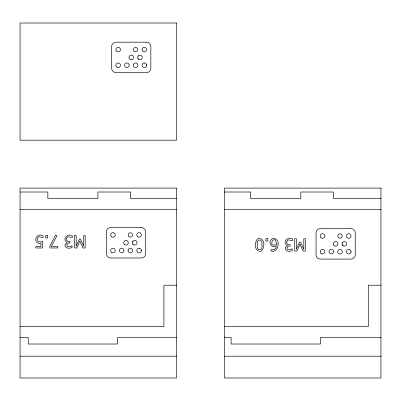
<?xml version="1.0" encoding="UTF-8"?>
<svg xmlns="http://www.w3.org/2000/svg" width="401" height="401" viewBox="0 0 401 401"><rect width="100%" height="100%" fill="white"/><g stroke="black" fill="none" stroke-linecap="round" stroke-linejoin="round"><path stroke-width="0.6" d="M141.368 250.941L141.383 250.339M146.596 65.614L146.611 65.012M351 252.028L351.015 251.427M137.959 56.265L138.325 55.789M132.731 241.592L133.097 241.116M342.364 242.685L342.73 242.204M20.05 192.009L47.839 192.009L47.839 198.54L97.929 198.54L97.929 192.009L130.596 192.009L130.596 198.54L176.545 198.54M224.455 192.009L250.72 192.009L250.72 198.54L300.81 198.54L300.81 192.009L333.477 192.009L333.477 198.54L380.95 198.54M20.05 209.427L176.545 209.427M224.455 209.427L380.95 209.427M176.545 285.216L163.914 285.216L163.914 326.594L20.05 326.594M380.95 285.216L368.318 285.216L368.318 326.594L224.455 326.594M20.05 337.482L28.24 337.482L28.24 344.013L117.528 344.013L117.528 337.482L176.545 337.482M224.455 337.482L231.121 337.482L231.121 344.013L320.409 344.013L320.409 337.482L380.95 337.482M20.05 356.208L176.545 356.208M224.455 356.208L380.95 356.208M342.364 244.991L342.73 245.472M137.959 58.576L138.325 59.052M132.731 243.903L133.097 244.379A2.311 2.311 0 0 0 136.962 243.347A2.311 2.311 0 0 0 134.135 240.52A2.311 2.311 0 0 0 133.097 244.379M42.551 241.577L42.551 247.973L35.734 247.973L35.734 246.515L40.937 246.515L40.937 243.212C32.02 244.73 35.834 231.407 43.057 236.004C44.115 239.988 38.245 234.279 37.514 238.354C36.245 241.582 40.215 242.615 42.551 241.577M74.526 235.552L74.526 247.973L76.817 247.973L79.814 241.056L82.917 247.973L85.172 247.973L85.172 235.552L83.629 235.552L83.629 246.259L80.416 238.971L79.413 238.971L76.175 246.259L76.175 235.552L74.526 235.552M276.394 243.748L276.359 244.53C266.65 248.394 274.941 232.435 276.394 243.748M255.703 243.302C253.352 250.435 262.705 255.537 263.522 246.415C265.888 239.267 256.525 234.179 255.703 243.302M261.893 244.846C263.362 251.322 255.888 251.357 257.337 244.866C255.868 238.379 263.357 238.374 261.893 244.846M278.068 244.104C278.58 248.039 275.322 252.419 271.086 251.131L271.086 249.537C273.713 250.851 276.525 248.47 276.359 245.718C272.74 248.755 268.003 243.833 270.7 240.169C273.332 236.099 279.186 239.783 278.068 244.104M66.641 238.74C66.055 240.77 68.11 241.993 69.919 241.592L69.919 242.976C67.919 242.354 65.679 244.841 67.483 246.409L69.899 246.68L72.01 245.708L72.11 247.467C70.05 248.409 66.772 248.851 65.423 246.565C63.253 244.415 68.837 242.224 66.601 242.079C61.709 238.851 68.401 232.65 72.456 236.059C73.714 240.169 67.042 233.913 66.641 238.74M286.825 241.838C286.239 243.868 288.294 245.091 290.103 244.69L290.103 246.074C288.103 245.452 285.863 247.933 287.667 249.502L290.083 249.778L292.199 248.805L292.299 250.565C290.234 251.507 286.956 251.948 285.607 249.663C283.437 247.507 289.021 245.322 286.785 245.171C281.893 241.948 288.585 235.748 292.64 239.156C293.898 243.267 287.226 237.011 286.825 241.838M133.373 64.661L133.292 65.263A2.311 2.311 0 0 0 135.603 67.569A2.311 2.311 0 0 0 137.909 65.263L137.834 64.661A2.311 2.311 0 0 0 133.373 64.661M128.145 249.993L128.069 250.59A2.311 2.311 0 0 0 130.375 252.896A2.311 2.311 0 0 0 132.686 250.59L132.606 249.993A2.311 2.311 0 0 0 128.145 249.993M337.777 251.081L337.697 251.678A2.311 2.311 0 0 0 340.008 253.988A2.311 2.311 0 0 0 342.319 251.678L342.238 251.081A2.311 2.311 0 0 0 337.777 251.081M299.998 244.154L297.001 251.071L294.71 251.071L294.71 238.65L296.359 238.65L296.359 249.352L299.597 242.069L300.6 242.069L303.813 249.352L303.813 238.65L305.356 238.65L305.356 251.071L303.101 251.071L299.998 244.154M55.258 235.552L49.884 246.114L49.884 247.973L57.769 247.973L57.769 246.515L51.343 246.515L57.032 235.552L55.258 235.552M176.545 23.012L20.05 23.012L20.05 140.175L176.545 140.175L176.545 23.012M146.49 42.175L116.004 42.175A4.356 4.356 0 0 0 111.648 46.531L111.648 68.31A4.356 4.356 0 0 0 116.004 72.666L146.49 72.666A4.356 4.356 0 0 0 150.846 68.31L150.846 46.531A4.356 4.356 0 0 0 146.49 42.175M176.545 188.089L20.05 188.089L20.05 377.988L176.545 377.988L176.545 188.089M380.95 188.089L224.455 188.089L224.455 377.988L380.95 377.988L380.95 188.089M141.262 227.502L110.776 227.502A4.356 4.356 0 0 0 106.42 231.858L106.42 253.638A4.356 4.356 0 0 0 110.776 257.993L141.262 257.993A4.356 4.356 0 0 0 145.618 253.638L145.618 231.858A4.356 4.356 0 0 0 141.262 227.502M350.895 228.595L320.409 228.595A4.356 4.356 0 0 0 316.053 232.951L316.053 254.725A4.356 4.356 0 0 0 320.409 259.081L350.895 259.081A4.356 4.356 0 0 0 355.251 254.725L355.251 232.951A4.356 4.356 0 0 0 350.895 228.595M47.679 235.552L45.689 235.552L45.689 237.928L47.679 237.928L47.679 235.552M267.863 238.65L265.873 238.65L265.873 241.026L267.863 241.026L267.863 238.65M144.666 62.977L144.064 62.967A2.311 2.311 0 0 0 142.34 66.456A2.311 2.311 0 0 0 146.23 66.546A2.311 2.311 0 0 0 144.666 62.977M349.07 249.397L348.469 249.382A2.311 2.311 0 0 0 346.745 252.876A2.311 2.311 0 0 0 350.639 252.961A2.311 2.311 0 0 0 349.07 249.397M139.438 248.309L138.836 248.294A2.311 2.311 0 0 0 137.112 251.783A2.311 2.311 0 0 0 141.007 251.873A2.311 2.311 0 0 0 139.438 248.309M333.607 251.678L333.527 251.081A2.311 2.311 0 0 0 329.812 249.908A2.311 2.311 0 0 0 330.324 253.768A2.311 2.311 0 0 0 333.607 251.678M129.202 65.263L129.122 64.661A2.311 2.311 0 0 0 125.408 63.493A2.311 2.311 0 0 0 125.914 67.353A2.311 2.311 0 0 0 129.202 65.263M123.974 250.59L123.894 249.993A2.311 2.311 0 0 0 120.18 248.82A2.311 2.311 0 0 0 120.691 252.68A2.311 2.311 0 0 0 123.974 250.59M320.955 253.312A2.311 2.311 0 0 0 324.815 252.274A2.311 2.311 0 0 0 321.988 249.447A2.311 2.311 0 0 0 320.955 253.312M343.211 245.838A2.311 2.311 0 0 0 346.67 243.838A2.311 2.311 0 0 0 343.211 241.838A2.311 2.311 0 0 0 343.211 245.838M334.499 245.838A2.311 2.311 0 0 0 337.963 243.838A2.311 2.311 0 0 0 334.499 241.838A2.311 2.311 0 0 0 334.499 245.838M347.086 237.628A2.311 2.311 0 0 0 350.95 236.595A2.311 2.311 0 0 0 348.123 233.768A2.311 2.311 0 0 0 347.086 237.628M338.469 237.537A2.175 2.175 0 0 0 342.113 236.56A2.175 2.175 0 0 0 339.447 233.893A2.175 2.175 0 0 0 338.469 237.537M320.955 237.628A2.311 2.311 0 0 0 324.815 236.595A2.311 2.311 0 0 0 321.988 233.768A2.311 2.311 0 0 0 320.955 237.628M111.323 252.219A2.311 2.311 0 0 0 115.182 251.186A2.311 2.311 0 0 0 112.355 248.359A2.311 2.311 0 0 0 111.323 252.219M124.39 244.379A2.311 2.311 0 0 0 128.25 243.347A2.311 2.311 0 0 0 125.423 240.52A2.311 2.311 0 0 0 124.39 244.379M137.453 236.54A2.311 2.311 0 0 0 141.317 235.507A2.311 2.311 0 0 0 138.49 232.68A2.311 2.311 0 0 0 137.453 236.54M128.836 236.45A2.175 2.175 0 0 0 132.48 235.472A2.175 2.175 0 0 0 129.814 232.806A2.175 2.175 0 0 0 128.836 236.45M111.323 236.54A2.311 2.311 0 0 0 115.182 235.507A2.311 2.311 0 0 0 112.355 232.68A2.311 2.311 0 0 0 111.323 236.54M116.546 66.892A2.311 2.311 0 0 0 120.41 65.859A2.311 2.311 0 0 0 117.583 63.032A2.311 2.311 0 0 0 116.546 66.892M138.806 59.418A2.311 2.311 0 0 0 142.265 57.418A2.311 2.311 0 0 0 138.806 55.423A2.311 2.311 0 0 0 138.806 59.418M130.094 59.418A2.311 2.311 0 0 0 133.553 57.418A2.311 2.311 0 0 0 130.094 55.423A2.311 2.311 0 0 0 130.094 59.418M142.681 51.213A2.311 2.311 0 0 0 146.545 50.18A2.311 2.311 0 0 0 143.718 47.353A2.311 2.311 0 0 0 142.681 51.213M134.064 51.122A2.175 2.175 0 0 0 137.708 50.145A2.175 2.175 0 0 0 135.037 47.478A2.175 2.175 0 0 0 134.064 51.122M116.546 51.213A2.311 2.311 0 0 0 120.41 50.18A2.311 2.311 0 0 0 117.583 47.353A2.311 2.311 0 0 0 116.546 51.213"/></g></svg>
